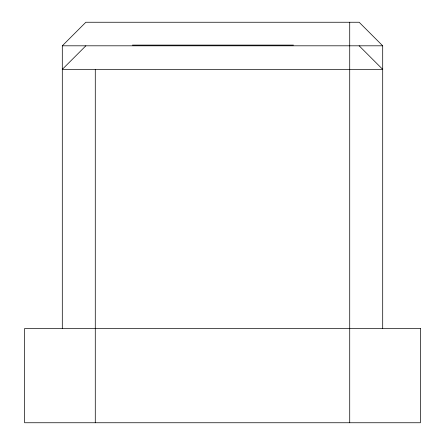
<?xml version="1.0" encoding="UTF-8"?>
<svg xmlns="http://www.w3.org/2000/svg" width="445" height="445" viewBox="0 0 445 445"><rect width="100%" height="100%" fill="white"/><g stroke="black" fill="none" stroke-linecap="round" stroke-linejoin="round"><path stroke-width="0.67" d="M62.3 328.516L62.3 45.807L85.857 22.25L359.143 22.25L382.7 45.807L382.7 328.516M85.857 45.807L62.3 69.37L382.7 69.37L359.143 45.807M132.404 45.101L293.466 45.101M62.3 45.807L382.7 45.807M349.72 22.25L349.72 422.75M95.28 69.37L95.28 422.75M420.392 328.516L24.609 328.516L24.609 422.75L420.392 422.75L420.392 328.516"/></g></svg>
